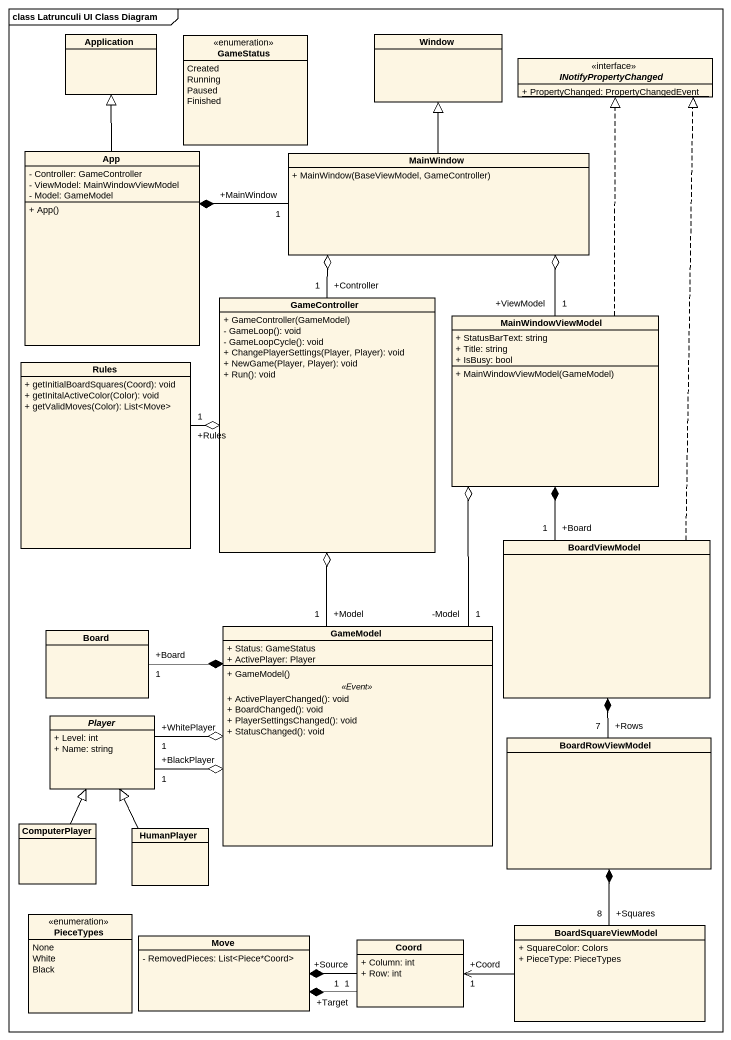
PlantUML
@startuml
mainframe class Latrunculi UI Class Diagram
hide circle
hide empty members
skinparam classAttributeIconSize 0
class Application
enum GameStatus {
  Created
  Running
  Paused
  Finished
}
class Window
interface INotifyPropertyChanged <<interface>> {
  {static} + PropertyChanged: PropertyChangedEvent
}
class App {
  - Controller: GameController
  - ViewModel: MainWindowViewModel
  - Model: GameModel
  + App()
}
class MainWindow {
  + MainWindow(BaseViewModel, GameController)
}
class GameController {
  + GameController(GameModel)
  - GameLoop(): void
  - GameLoopCycle(): void
  + ChangePlayerSettings(Player, Player): void
  + NewGame(Player, Player): void
  + Run(): void
}
class MainWindowViewModel {
  + StatusBarText: string
  + Title: string
  + IsBusy: bool
  + MainWindowViewModel(GameModel)
}
class Rules {
  + getInitialBoardSquares(Coord): void
  + getInitalActiveColor(Color): void
  + getValidMoves(Color): List<Move>
}
class BoardViewModel
class Board
class GameModel {
  + Status: GameStatus
  + ActivePlayer: Player
  --
  + GameModel()
  .. <<Event>> ..
  + ActivePlayerChanged(): void
  + BoardChanged(): void
  + PlayerSettingsChanged(): void
  + StatusChanged(): void
}
abstract class Player {
  + Level: int
  + Name: string
}
class BoardRowViewModel
class ComputerPlayer
class HumanPlayer
enum PieceTypes {
  None
  White
  Black
}
class BoardSquareViewModel {
  + SquareColor: Colors
  + PieceType: PieceTypes
}
class Move {
  - RemovedPieces: List<Piece*Coord>
}
class Coord {
  + Column: int
  + Row: int
}
App -up-|> Application
MainWindow -up-|> Window
MainWindow "+MainWindow\n1" -left-* App
GameController "+Controller\n1" -up-o MainWindow
MainWindowViewModel .up.|> INotifyPropertyChanged
MainWindowViewModel "+ViewModel\n1" -up-o MainWindow
Rules "+Rules\n1" -right-o GameController
BoardViewModel .up.|> INotifyPropertyChanged
BoardViewModel "+Board\n1" -up-* MainWindowViewModel
Board "+Board\n1" -right-* GameModel
GameModel "+Model\n1" -up-o GameController
GameModel "-Model\n1" -up-o MainWindowViewModel
Player "+WhitePlayer\n1" -right-o GameModel
Player "+BlackPlayer\n1" -right-o GameModel
BoardRowViewModel "+Rows\n7" -up-* BoardViewModel
ComputerPlayer -up-|> Player
HumanPlayer -up-|> Player
BoardSquareViewModel "+Squares\n8" -up-* BoardRowViewModel
Coord "+Coord\n1" <-right- BoardSquareViewModel
Coord "+Source\n1" -left-* Move
Coord "+Target\n1" -left-* Move
@enduml
